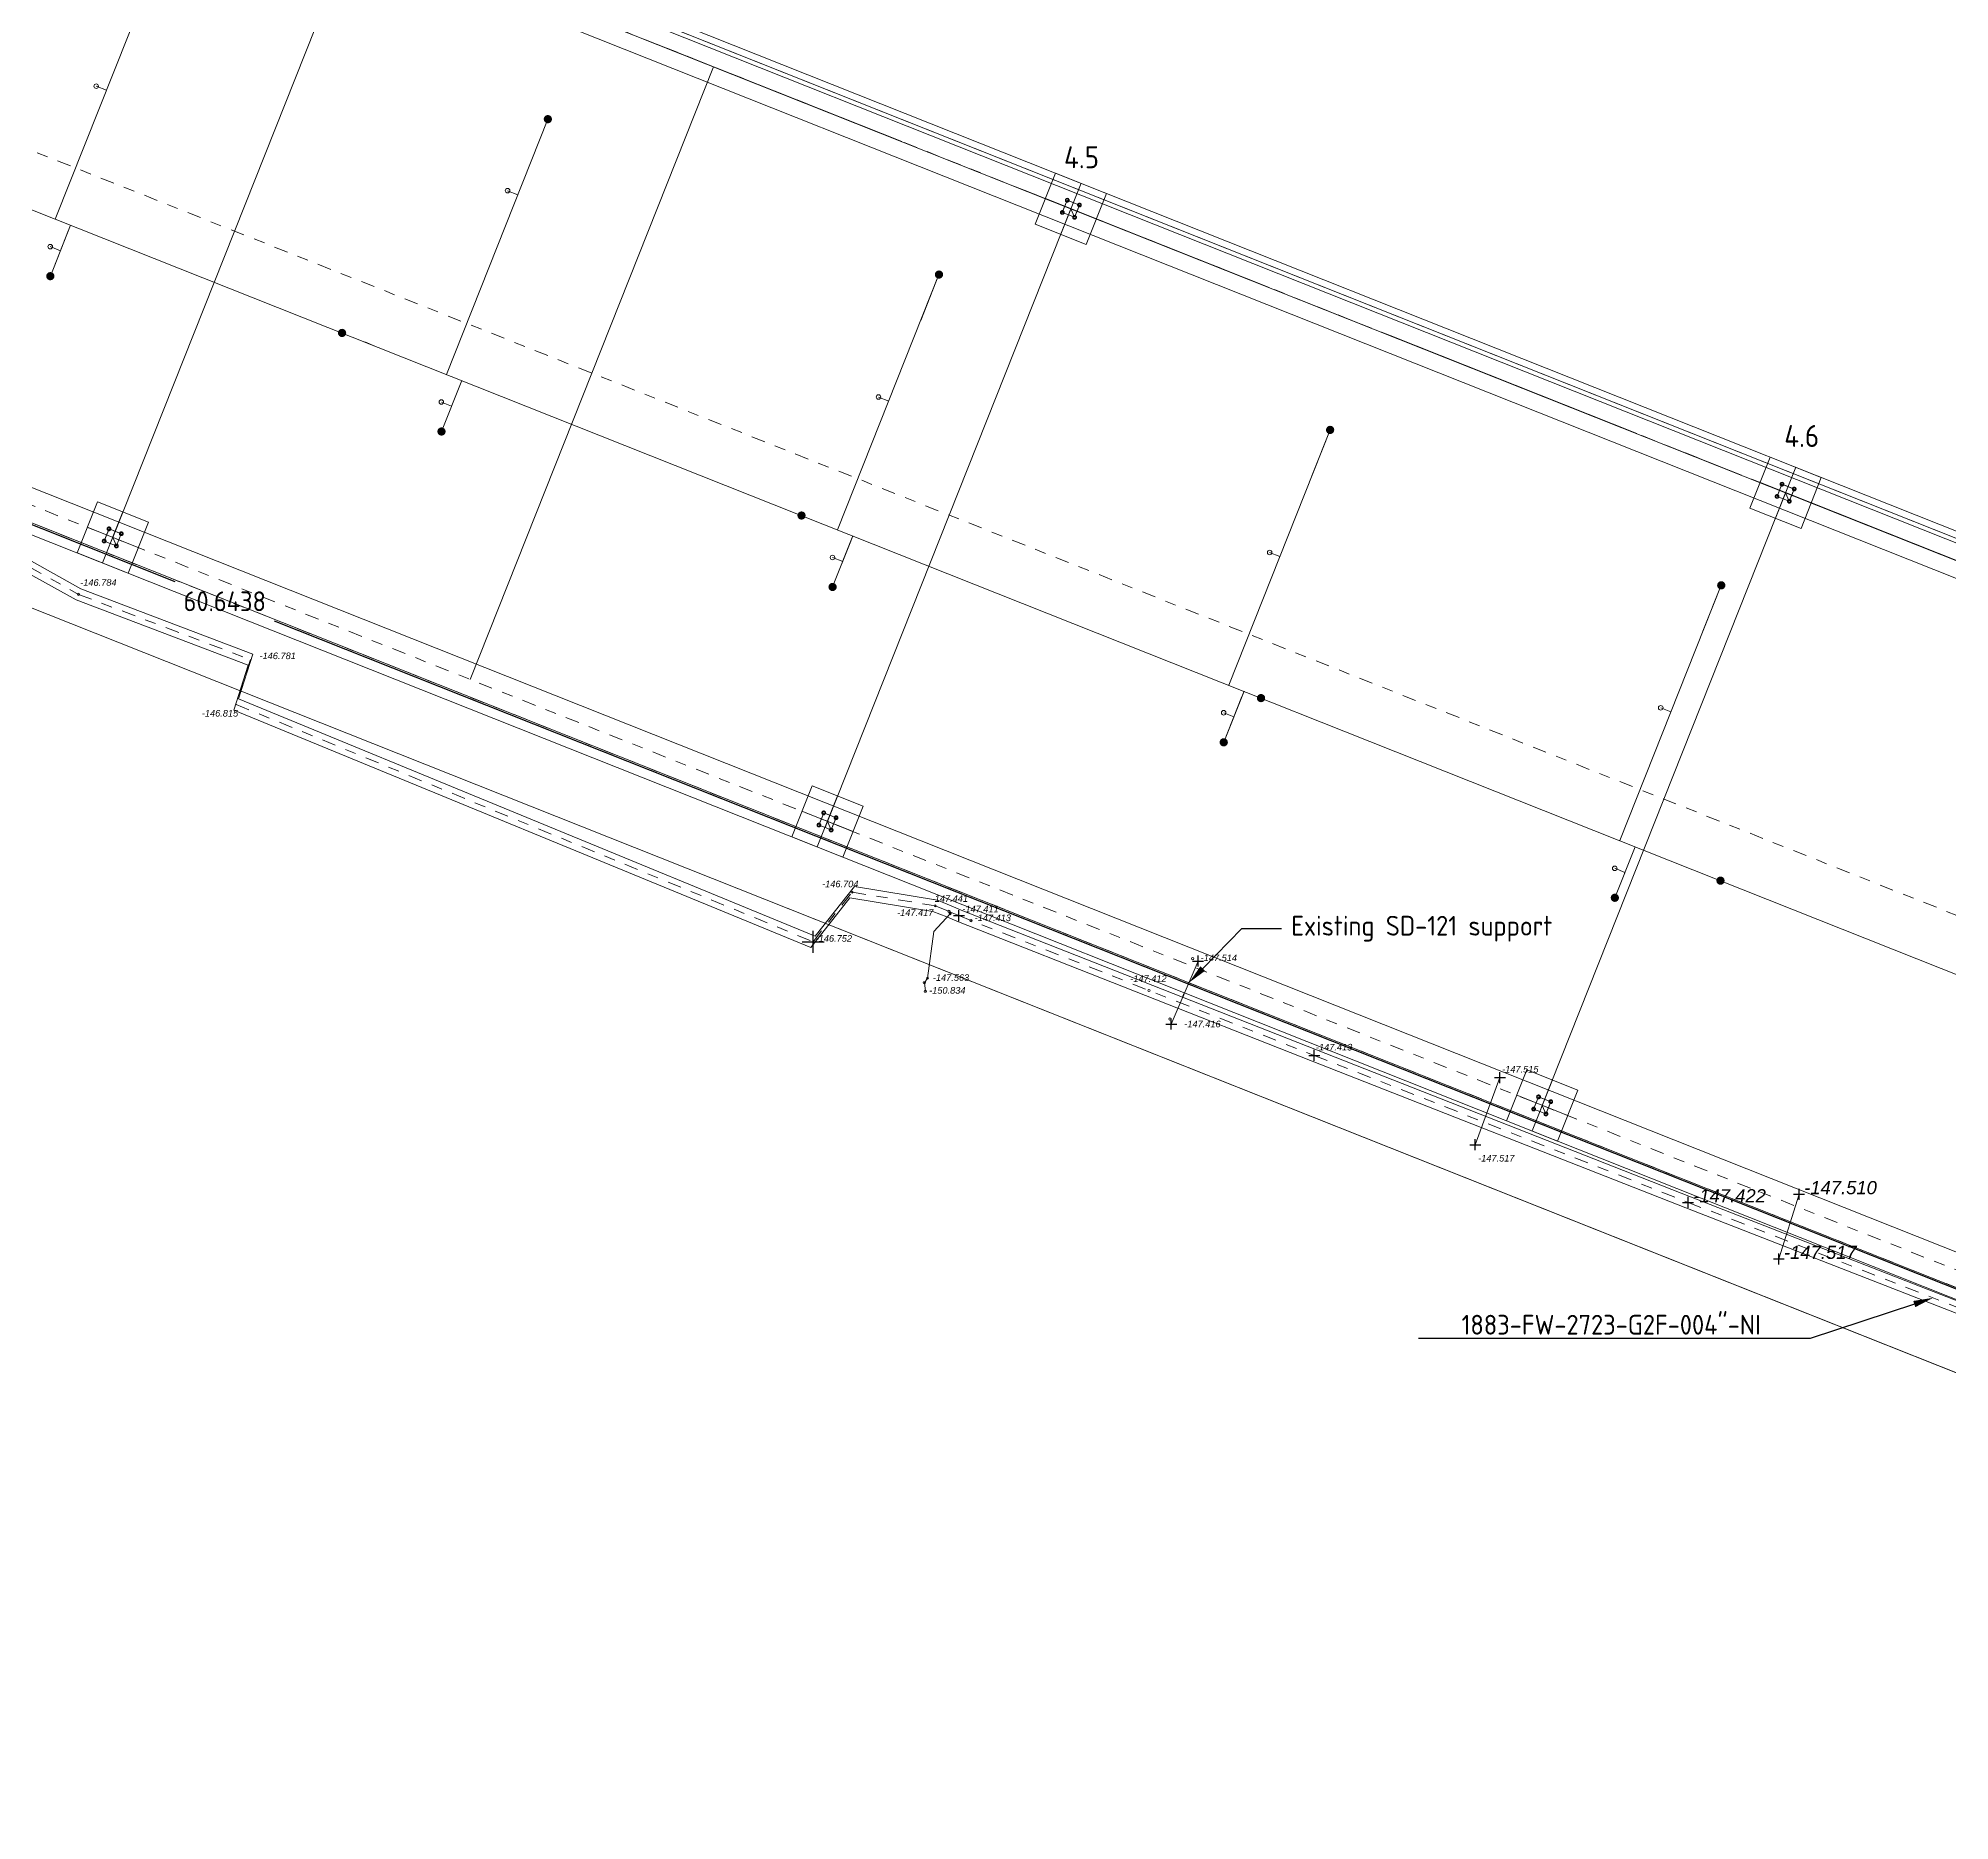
# Model space of a CAD drawing. Extents: x 651137 to 1302312, y 4767326 to 9534713.
# Drawn here: x 651168.53 to 651185.93, y 4767338.7 to 4767354.92 of the extents above; entities that cross this region are included whole.
import ezdxf
from ezdxf import colors
from ezdxf.entities.mleader import LeaderData, LeaderLine
from ezdxf.math import Vec2, Vec3

# ---------------------------------------------------------------- set-up
doc = ezdxf.new("R2010")
doc.units = 0
doc.header["$LTSCALE"] = 0.1
doc.header["$PDMODE"] = 33
doc.header["$PDSIZE"] = 0.02
for name, pattern in [('1', [0]), ('ACAD_ISO08W100', [36, 24, -3, 6, -3]), ('CENTER', [2, 1.25, -0.25, 0.25, -0.25])]:
    doc.linetypes.add(name, pattern=pattern)
for name, color, linetype in [('1', 7, 'Continuous'), ('Center line', 200, 'Continuous'), ('Fire water line', 1, '1'), ('picket', 7, 'Continuous'), ('Pipe support', 41, 'Continuous'), ('point', 3, 'Continuous'), ('PVC LINE', 7, '1'), ('SLAB', 7, 'Continuous'), ('SUPPORT LINE', 7, '1'), ('viewport', 7, '1'), ('Отметка', 7, 'Continuous')]:
    doc.layers.add(name, color=color, linetype=linetype)
doc.styles.add('Geocad', font='ariali.ttf', dxfattribs={"height": 0.12})
doc.styles.get("Standard").update_dxf_attribs({"font": 'isocp.shx'})
doc.dimstyles.get("Standard").update_dxf_attribs({"dimtxt": 0.18, "dimasz": 0.18, "dimexe": 0.18, "dimexo": 0.0625, "dimgap": 0.09, "dimtad": 0, "dimtih": 1, "dimtoh": 1, "dimdec": 4, "dimzin": 0, "dimdsep": 46, "dimtxsty": 'Standard', "dimcen": 0.09, "dimadec": 0, "dimazin": 0, "dimtfac": 1, "dimtdec": 4, "dimtofl": 0, "dimtmove": 0, "dimatfit": 3, "dimfxl": 1, "dimtolj": 1, "dimtzin": 0, "dimarcsym": 0})

# ---------------------------------------------------------------- blocks, each defined once
blk = doc.blocks.new('CROSS')
at = {"color": 0}
for p, q in [((-50, 0), (50, 0)), ((0, -50), (0, 50))]:
    blk.add_line(p, q, dxfattribs=at)
blk = doc.blocks.new('*D81')
at = {"layer": 'Defpoints', "color": 0, "transparency": 16777216}
for p in [(651142.054, 4767361.008), (651198.407, 4767338.603), (651198.412, 4767338.616)]:
    blk.add_point(p, dxfattribs=at)
at = {"layer": 'viewport', "color": 0, "lineweight": -2, "transparency": 16777216}
for p, q in [((651142.03, 4767360.95), (651141.982, 4767360.828)), ((651142.216, 4767360.929), (651169.775, 4767349.979)), ((651198.239, 4767338.669), (651170.681, 4767349.619)), ((651198.389, 4767338.558), (651198.34, 4767338.436))]:
    blk.add_line(p, q, dxfattribs=at)
at = {"layer": 'viewport', "color": 0, "transparency": 16777216}
for points in [[(651142.227, 4767360.957), (651142.205, 4767360.901), (651142.049, 4767360.996)], [(651198.25, 4767338.697), (651198.228, 4767338.642), (651198.407, 4767338.603)]]:
    blk.add_solid(points, dxfattribs=at)
at = {"layer": 'viewport', "color": 0, "transparency": 16777216, "insert": (651170.228, 4767349.799), "char_height": 0.18, "attachment_point": 5}
blk.add_mtext('\\A1;60.6438', dxfattribs=at)

msp = doc.modelspace()

# ---------------------------------------------------------------- hatches: boundary and pattern name
at = {"layer": 'Center line', "lineweight": 0}
h = msp.add_hatch(color=1, dxfattribs=at)
h.dxf.hatch_style = 1
edge = h.paths.add_edge_path()
edge.add_arc((651173.16871, 4767354.18708), 0.03782, 0, 360)
h = msp.add_hatch(color=1, dxfattribs=at)
h.dxf.hatch_style = 1
edge = h.paths.add_edge_path()
edge.add_arc((651168.64049, 4767352.75804), 0.03782, -43.338314, 316.661686, ccw=False)
h = msp.add_hatch(color=1, dxfattribs=at)
h.dxf.hatch_style = 1
edge = h.paths.add_edge_path()
edge.add_arc((651176.72856, 4767352.77265), 0.03782, 0, 360)
h = msp.add_hatch(color=1, dxfattribs=at)
h.dxf.hatch_style = 1
edge = h.paths.add_edge_path()
edge.add_arc((651171.29565, 4767352.24115), 0.03782, 0, 360)
h = msp.add_hatch(color=1, dxfattribs=at)
h.dxf.hatch_style = 1
edge = h.paths.add_edge_path()
edge.add_arc((651172.20056, 4767351.34416), 0.03782, -43.338314, 316.661686, ccw=False)
h = msp.add_hatch(color=1, dxfattribs=at)
h.dxf.hatch_style = 1
edge = h.paths.add_edge_path()
edge.add_arc((651180.28859, 4767351.35868), 0.03782, 0, 360)
h = msp.add_hatch(color=1, dxfattribs=at)
h.dxf.hatch_style = 1
edge = h.paths.add_edge_path()
edge.add_arc((651175.47764, 4767350.57954), 0.03782, 0, 360)
h = msp.add_hatch(color=1, dxfattribs=at)
h.dxf.hatch_style = 1
edge = h.paths.add_edge_path()
edge.add_arc((651175.7602, 4767349.92921), 0.03782, -43.338314, 316.661686, ccw=False)
h = msp.add_hatch(color=1, dxfattribs=at)
h.dxf.hatch_style = 1
edge = h.paths.add_edge_path()
edge.add_arc((651183.84847, 4767349.94434), 0.03782, 0, 360)
h = msp.add_hatch(color=1, dxfattribs=at)
h.dxf.hatch_style = 1
edge = h.paths.add_edge_path()
edge.add_arc((651179.65963, 4767348.91793), 0.03782, 0, 360)
h = msp.add_hatch(color=1, dxfattribs=at)
h.dxf.hatch_style = 1
edge = h.paths.add_edge_path()
edge.add_arc((651179.32032, 4767348.51548), 0.03782, -43.338314, 316.661686, ccw=False)
h = msp.add_hatch(color=1, dxfattribs=at)
h.dxf.hatch_style = 1
edge = h.paths.add_edge_path()
edge.add_arc((651183.84162, 4767347.25632), 0.03782, 0, 360)
h = msp.add_hatch(color=1, dxfattribs=at)
h.dxf.hatch_style = 1
edge = h.paths.add_edge_path()
edge.add_arc((651182.88003, 4767347.10071), 0.03782, -43.338314, 316.661686, ccw=False)

# ---------------------------------------------------------------- linework, layer by layer
at = {"linetype": 'ACAD_ISO08W100', "lineweight": 0}
msp.add_line((651150.73948, 4767364.1748), (651200.69771, 4767344.32501), dxfattribs=at)
at = {"color": 1, "lineweight": 0}
for p, q in [((651168.68573, 4767353.27814, -151.4), (651169.60887, 4767355.6015, -156.14572)), ((651172.2454, 4767351.86326, -151.4), (651173.16871, 4767354.18708, -157.29762)), ((651168.82517, 4767353.22274, -151.4), (651168.64049, 4767352.75804, -156.14572)), ((651168.80666, 4767353.17623, -156.14572), (651168.64049, 4767352.75804, -156.14572)), ((651175.80543, 4767350.4493, -151.4), (651176.72856, 4767352.77265, -158.44953)), ((651176.56241, 4767352.35445, -158.44953), (651176.72856, 4767352.77265, -158.44953)), ((651172.38502, 4767351.80832, -151.4), (651172.20056, 4767351.34416, -157.29762)), ((651179.36528, 4767349.03488, -151.4), (651180.28859, 4767351.35868, -159.60144)), ((651180.12243, 4767350.94047, -159.60144), (651180.28859, 4767351.35868, -159.60144)), ((651175.94485, 4767350.39391, -151.4), (651175.7602, 4767349.92921, -158.44953)), ((651175.92637, 4767350.3474, -158.44953), (651175.7602, 4767349.92921, -158.44953)), ((651182.92513, 4767347.62046, -151.4), (651183.84847, 4767349.94434, -160.75334)), ((651183.68232, 4767349.52613, -160.75334), (651183.84847, 4767349.94434, -160.75334)), ((651179.50482, 4767348.97969, -159.60144), (651179.32032, 4767348.51548, -159.60144)), ((651179.48649, 4767348.93368, -159.60144), (651179.32032, 4767348.51548, -159.60144)), ((651183.06453, 4767347.56507, -151.4), (651182.88003, 4767347.10071, -160.75334)), ((651183.0462, 4767347.5189, -160.75334), (651182.88003, 4767347.10071, -160.75334))]:
    msp.add_line(p, q, dxfattribs=at)
at = {"color": 1, "linetype": 'ACAD_ISO08W100', "lineweight": 0}
for p, q in [((651177.83687, 4767353.13925), (651178.0215, 4767353.60391)), ((651177.69685, 4767353.46389), (651178.16151, 4767353.27926)), ((651184.34218, 4767350.5545), (651184.52681, 4767351.01917)), ((651184.20217, 4767350.87915), (651184.66683, 4767350.69452)), ((651168.97604, 4767350.47265), (651169.44071, 4767350.28803)), ((651169.30069, 4767350.61267), (651169.11606, 4767350.148)), ((651175.806, 4767348.02793), (651175.62138, 4767347.56326)), ((651175.48136, 4767347.8879), (651175.94602, 4767347.70329)), ((651182.31131, 4767345.44318), (651182.12669, 4767344.97852)), ((651181.98667, 4767345.30316), (651182.45134, 4767345.11854))]:
    msp.add_line(p, q, dxfattribs=at)
at = {"lineweight": 0}
for p, q in [((651175.90812, 4767350.30135, -158.44953), (651175.94489, 4767350.39389, -151.4)), ((651179.41269, 4767348.74779, -159.60144), (651179.50499, 4767348.98012, -159.60144)), ((651179.46824, 4767348.88762, -159.60144), (651179.50499, 4767348.98012, -159.60144))]:
    msp.add_line(p, q, dxfattribs=at)
at = {"lineweight": 0, "flags": 128}
msp.add_lwpolyline([(651149.55242, 4767358.45921), (651149.36775, 4767357.99456), (651193.97566, 4767340.27059), (651196.37578, 4767346.31125), (651151.76787, 4767364.03521), (651149.55245, 4767358.45919)], dxfattribs=at)
at = {"lineweight": 0, "extrusion": (-4.522e-17, -1.1381e-16, -1), "elevation": 0, "flags": 128}
for points in [[(-651200.69775, 4767344.32499), (-651151.90789, 4767363.71056)], [(-651169.20834, 4767350.38035), (-651171.42384, 4767355.95633)], [(-651172.461, 4767349.08798), (-651174.67649, 4767354.66396)], [(-651177.83684, 4767353.13926), (-651178.02146, 4767353.60392)], [(-651177.69682, 4767353.4639), (-651178.16148, 4767353.27928)], [(-651175.71366, 4767347.79561), (-651177.92915, 4767353.37159)], [(-651184.34215, 4767350.55452), (-651184.52678, 4767351.01918)], [(-651184.20213, 4767350.87916), (-651184.6668, 4767350.69454)], [(-651182.21897, 4767345.21087), (-651184.43446, 4767350.78685)], [(-651168.97601, 4767350.47266), (-651169.44067, 4767350.28804)], [(-651169.11603, 4767350.14802), (-651169.30065, 4767350.61268)], [(-651175.62134, 4767347.56328), (-651175.80597, 4767348.02794)], [(-651175.48132, 4767347.88792), (-651175.94599, 4767347.7033)], [(-651182.12666, 4767344.97853), (-651182.31128, 4767345.4432)], [(-651181.98664, 4767345.30318), (-651182.4513, 4767345.11855)]]:
    msp.add_lwpolyline(points, dxfattribs=at)
for points in [[(-651177.6045, 4767353.23157), (-651177.78913, 4767353.69624), (-651178.25379, 4767353.51161), (-651178.06917, 4767353.04695)], [(-651177.92915, 4767353.37159), (-651177.90699, 4767353.31583), (-651177.85123, 4767353.33799), (-651177.89554, 4767353.44951), (-651178.00706, 4767353.4052), (-651177.96275, 4767353.29368)], [(-651184.10982, 4767350.64683), (-651184.29444, 4767351.11149), (-651184.75911, 4767350.92687), (-651184.57448, 4767350.4622)], [(-651184.43446, 4767350.78685), (-651184.41231, 4767350.73109), (-651184.35655, 4767350.75324), (-651184.40086, 4767350.86476), (-651184.51238, 4767350.82045), (-651184.46807, 4767350.70893)], [(-651168.8837, 4767350.24033), (-651169.06832, 4767350.705), (-651169.53299, 4767350.52037), (-651169.34836, 4767350.05571)], [(-651169.20834, 4767350.38035), (-651169.18619, 4767350.32459), (-651169.13043, 4767350.34675), (-651169.17474, 4767350.45827), (-651169.28626, 4767350.41396), (-651169.24195, 4767350.30244)], [(-651175.38901, 4767347.65559), (-651175.57364, 4767348.12025), (-651176.0383, 4767347.93563), (-651175.85368, 4767347.47096)], [(-651175.71366, 4767347.79561), (-651175.6915, 4767347.73985), (-651175.63574, 4767347.762), (-651175.68005, 4767347.87352), (-651175.79157, 4767347.82921), (-651175.74726, 4767347.71769)], [(-651181.89432, 4767345.07084), (-651182.07895, 4767345.53551), (-651182.54361, 4767345.35089), (-651182.35899, 4767344.88622)], [(-651182.21897, 4767345.21087), (-651182.19681, 4767345.15511), (-651182.14105, 4767345.17726), (-651182.18536, 4767345.28878), (-651182.29688, 4767345.24447), (-651182.25257, 4767345.13295)]]:
    msp.add_lwpolyline(points, close=True, dxfattribs=at)
at = {"color": 1, "linetype": 'ACAD_ISO08W100', "lineweight": 0}
for points in [[(651178.25383, 4767353.5116), (651177.78917, 4767353.69622), (651177.60454, 4767353.23156), (651178.0692, 4767353.04693), (651178.25383, 4767353.5116)], [(651177.87342, 4767353.39373), (651177.89558, 4767353.44949), (651177.95134, 4767353.42734)], [(651177.98494, 4767353.34942), (651178.0071, 4767353.40518), (651177.95134, 4767353.42734)], [(651177.87342, 4767353.39373), (651177.85127, 4767353.33797), (651177.90703, 4767353.31582)], [(651177.98494, 4767353.34942), (651177.96279, 4767353.29366), (651177.90703, 4767353.31582)], [(651184.75914, 4767350.92686), (651184.29448, 4767351.11148), (651184.10985, 4767350.64682), (651184.57451, 4767350.46219), (651184.75914, 4767350.92686)], [(651184.37874, 4767350.80899), (651184.35658, 4767350.75323), (651184.41234, 4767350.73107)], [(651184.37874, 4767350.80899), (651184.40089, 4767350.86475), (651184.45665, 4767350.8426)], [(651184.49026, 4767350.76468), (651184.51241, 4767350.82044), (651184.45665, 4767350.8426)], [(651169.3484, 4767350.05569), (651168.88373, 4767350.24031), (651169.06836, 4767350.70498), (651169.53302, 4767350.52036), (651169.3484, 4767350.05569)], [(651184.49026, 4767350.76468), (651184.4681, 4767350.70892), (651184.41234, 4767350.73107)], [(651169.15261, 4767350.40249), (651169.13046, 4767350.34673), (651169.18622, 4767350.32458)], [(651169.15262, 4767350.40249), (651169.17477, 4767350.45825), (651169.23053, 4767350.4361)], [(651169.26413, 4767350.35818), (651169.24198, 4767350.30242), (651169.18622, 4767350.32458)], [(651169.26413, 4767350.35818), (651169.28629, 4767350.41394), (651169.23053, 4767350.4361)], [(651175.85371, 4767347.47095), (651175.38905, 4767347.65557), (651175.57367, 4767348.12024), (651176.03833, 4767347.93562), (651175.85371, 4767347.47095)], [(651175.65793, 4767347.81775), (651175.68008, 4767347.87351), (651175.73584, 4767347.85136)], [(651175.76945, 4767347.77344), (651175.7916, 4767347.8292), (651175.73584, 4767347.85136)], [(651175.65793, 4767347.81775), (651175.63577, 4767347.76199), (651175.69153, 4767347.73983)], [(651175.76945, 4767347.77344), (651175.74729, 4767347.71768), (651175.69153, 4767347.73983)], [(651182.35902, 4767344.8862), (651181.89436, 4767345.07083), (651182.07898, 4767345.53549), (651182.54365, 4767345.35088), (651182.35902, 4767344.8862)], [(651182.16324, 4767345.23301), (651182.1854, 4767345.28877), (651182.24116, 4767345.26661)], [(651182.27476, 4767345.1887), (651182.29692, 4767345.24446), (651182.24116, 4767345.26661)], [(651182.16324, 4767345.23301), (651182.14109, 4767345.17725), (651182.19685, 4767345.15509)], [(651182.27476, 4767345.1887), (651182.25261, 4767345.13294), (651182.19685, 4767345.15509)]]:
    msp.add_lwpolyline(points, dxfattribs=at)
at = {"color": 1, "lineweight": 0}
for centre in [(651169.05831, 4767354.48666, -152.045), (651172.80231, 4767353.53583, -151.4), (651168.63976, 4767353.02696, -156.14572), (651176.178, 4767351.65782, -152.045), (651172.19958, 4767351.61247, -157.29762), (651175.7594, 4767350.19797, -158.44953), (651179.73785, 4767350.2434, -152.045), (651179.31975, 4767348.78471, -159.60144), (651183.2977, 4767348.82898, -152.045), (651182.87904, 4767347.36899, -160.75334)]:
    msp.add_circle(centre, 0.02064, dxfattribs=at)
at = {"color": 1, "linetype": 'ACAD_ISO08W100', "lineweight": 0}
for centre in [(651177.89558, 4767353.44949), (651178.0071, 4767353.40518), (651177.85127, 4767353.33797), (651177.96279, 4767353.29366), (651184.40089, 4767350.86475), (651184.51241, 4767350.82044), (651184.35658, 4767350.75323), (651184.4681, 4767350.70892), (651169.17477, 4767350.45825), (651169.13046, 4767350.34673), (651169.24198, 4767350.30242), (651169.28629, 4767350.41394), (651175.68008, 4767347.87351), (651175.63577, 4767347.76199), (651175.74729, 4767347.71768), (651175.7916, 4767347.8292), (651182.1854, 4767345.28877), (651182.29692, 4767345.24446), (651182.14109, 4767345.17725), (651182.25261, 4767345.13294)]:
    msp.add_circle(centre, 0.017, dxfattribs=at)
at = {"lineweight": 0, "extrusion": (-4.522e-17, -1.1381e-16, -1)}
for centre in [(-651177.89554, 4767353.44951), (-651178.00706, 4767353.4052), (-651177.85123, 4767353.33799), (-651177.96275, 4767353.29368), (-651184.40086, 4767350.86476), (-651184.51238, 4767350.82045), (-651184.35655, 4767350.75324), (-651184.46807, 4767350.70893), (-651169.17474, 4767350.45827), (-651169.13043, 4767350.34675), (-651169.24195, 4767350.30244), (-651169.28626, 4767350.41396), (-651175.68005, 4767347.87352), (-651175.63574, 4767347.762), (-651175.74726, 4767347.71769), (-651175.79157, 4767347.82921), (-651182.18536, 4767345.28878), (-651182.29688, 4767345.24447), (-651182.14105, 4767345.17726), (-651182.25257, 4767345.13295)]:
    msp.add_circle(centre, 0.012, dxfattribs=at)
at = {"color": 159, "lineweight": 0, "true_color": 0x22346e}
for centre in [(651171.29565, 4767352.24115, -151.4), (651175.47764, 4767350.57954, -151.4), (651179.65963, 4767348.91793, -151.4), (651183.84162, 4767347.25632, -151.4)]:
    msp.add_circle(centre, 0.02064, dxfattribs=at)
at = {"layer": '1', "color": 6, "lineweight": 0}
for p in [(651168.897, 4767349.862, -146.784), (651175.938, 4767347.152, -146.704), (651176.694, 4767347.027, -147.417), (651176.819, 4767346.977, -147.441), (651176.83, 4767346.955, -147.588), (651177.02, 4767346.893, -147.413), (651179.037, 4767346.547, -147.432), (651176.596, 4767346.327, -147.559), (651176.624, 4767346.369, -147.563), (651176.605, 4767346.25, -150.834), (651178.64, 4767346.257, -147.412), (651178.831, 4767345.997, -147.416)]:
    msp.add_point(p, dxfattribs=at)
at = {"layer": 'Center line', "linetype": 'CENTER', "lineweight": 0}
for p, q in [((651142.13131, 4767361.13881, -151.4), (651198.48225, 4767338.74901, -151.4)), ((651176.9103, 4767346.9379, -147.4113), (651180.144, 4767345.6661, -147.4113)), ((651180.144, 4767345.6661, -147.4113), (651183.5469, 4767344.3285, -147.4113)), ((651183.5469, 4767344.3285, -147.4113), (651186.13, 4767343.3219, -147.4113))]:
    msp.add_line(p, q, dxfattribs=at)
at = {"layer": 'Center line', "linetype": 'CENTER', "lineweight": 0, "elevation": -151.4, "flags": 128}
for points in [[(651141.059, 4767364.793), (651199.59, 4767341.537)], [(651150.73948, 4767364.1748), (651200.69775, 4767344.32499)]]:
    msp.add_lwpolyline(points, dxfattribs=at)
at = {"layer": 'Center line', "color": 1, "lineweight": 0, "elevation": -151.4, "flags": 128}
for points in [[(651151.09651, 4767364.23385), (651200.76717, 4767344.49971)], [(651151.69051, 4767363.99923), (651200.76717, 4767344.49971)], [(651149.92106, 4767360.73384), (651195.57037, 4767342.59618)]]:
    msp.add_lwpolyline(points, dxfattribs=at)
at = {"layer": 'Center line', "linetype": 'CENTER', "lineweight": 0}
msp.add_polyline3d([(651167.585, 4767350.417, -147.455), (651168.448, 4767350.112, -147.46), (651168.897, 4767349.862, -146.784), (651170.462, 4767349.268, -146.781), (651170.332, 4767348.86, -146.815), (651175.5828, 4767346.7006, -147.4061), (651175.938, 4767347.152, -146.704), (651176.694, 4767347.027, -147.417), (651176.819, 4767346.977, -147.441), (651176.9103, 4767346.9379, -147.4113)], dxfattribs=at)
at = {"layer": 'Fire water line', "linetype": 'Continuous', "lineweight": 0}
for p, q in [((651176.93061, 4767346.98901, -147.4113), (651180.16431, 4767345.71721, -147.4113)), ((651176.88999, 4767346.88679, -147.4113), (651180.12369, 4767345.61499, -147.4113)), ((651180.12369, 4767345.61499, -147.4113), (651183.52659, 4767344.27739, -147.4113)), ((651180.16431, 4767345.71721, -147.4113), (651183.56721, 4767344.37961, -147.4113)), ((651183.56721, 4767344.37961, -147.4113), (651186.15031, 4767343.37301, -147.4113)), ((651183.52659, 4767344.27739, -147.4113), (651186.10969, 4767343.27079, -147.4113))]:
    msp.add_line(p, q, dxfattribs=at)
for points, elevation in [([(651176.84187, 4767346.96721), (651176.83, 4767346.955), (651176.6828, 4767346.7951), (651176.624, 4767346.369), (651176.596, 4767346.327)], -147.4429), ([(651176.605, 4767346.25), (651176.596, 4767346.327), (651176.624, 4767346.369)], -150.834)]:
    msp.add_lwpolyline(points, dxfattribs=dict(at, elevation=elevation))
for points in [[(651167.60531, 4767350.46811, -147.455), (651168.46831, 4767350.16311, -147.46), (651168.91731, 4767349.91311, -146.784), (651170.48231, 4767349.31911, -146.781), (651170.35231, 4767348.91111, -146.815), (651175.60311, 4767346.75171, -147.4061), (651175.95831, 4767347.20311, -146.704), (651176.71431, 4767347.07811, -147.417), (651176.83931, 4767347.02811, -147.441), (651176.93061, 4767346.98901, -147.4113)], [(651167.56469, 4767350.36589, -147.455), (651168.42769, 4767350.06089, -147.46), (651168.87669, 4767349.81089, -146.784), (651170.44169, 4767349.21689, -146.781), (651170.31169, 4767348.80889, -146.815), (651175.56249, 4767346.64949, -147.4061), (651175.91769, 4767347.10089, -146.704), (651176.67369, 4767346.97589, -147.417), (651176.79869, 4767346.92589, -147.441), (651176.88999, 4767346.88679, -147.4113)]]:
    msp.add_polyline3d(points, dxfattribs=at)
at = {"layer": 'picket', "color": 3, "linetype": 'Continuous', "lineweight": 0}
for p, q in [((651142.20909, 4767361.26931), (651198.52245, 4767338.89444)), ((651142.05353, 4767361.00831), (651198.41168, 4767338.61564))]:
    msp.add_line(p, q, dxfattribs=at)
at = {"layer": 'picket', "linetype": 'CENTER', "lineweight": 0}
msp.add_line((651142.05365, 4767361.00851, 0), (651198.40501, 4767338.61854, 0), dxfattribs=at)
at = {"layer": 'picket', "color": 3, "linetype": 'Continuous', "lineweight": 0, "flags": 128}
for points in [[(651150.79487, 4767364.31421), (651200.73795, 4767344.47042)], [(651150.6841, 4767364.0354), (651200.62717, 4767344.19163)]]:
    msp.add_lwpolyline(points, dxfattribs=at)
at = {"layer": 'Pipe support', "color": 5, "lineweight": 0, "ltscale": 0.2}
for p, q in [((651169.15124, 4767354.44974, -152.045), (651169.05831, 4767354.48666, -152.045)), ((651172.89524, 4767353.4989, -151.4), (651172.80231, 4767353.53583, -151.4)), ((651168.73269, 4767352.99004, -156.14572), (651168.63976, 4767353.02696, -156.14572)), ((651171.5951, 4767352.12216, -157.29762), (651171.50216, 4767352.15908, -157.29762)), ((651172.29251, 4767351.57555, -157.29762), (651172.19958, 4767351.61247, -157.29762)), ((651176.27094, 4767351.62089, -152.045), (651176.178, 4767351.65782, -152.045)), ((651175.85233, 4767350.16105, -158.44953), (651175.7594, 4767350.19797, -158.44953)), ((651179.83079, 4767350.20647, -152.045), (651179.73785, 4767350.2434, -152.045)), ((651179.41269, 4767348.74779, -159.60144), (651179.31975, 4767348.78471, -159.60144)), ((651183.39064, 4767348.79205, -152.045), (651183.2977, 4767348.82898, -152.045)), ((651182.97197, 4767347.33206, -160.75334), (651182.87904, 4767347.36899, -160.75334))]:
    msp.add_line(p, q, dxfattribs=at)
at = {"layer": 'SLAB', "color": 4, "lineweight": 0}
for p in [(651169.91994, 4767349.16217), (651174.20819, 4767347.45833)]:
    msp.add_line(p, (651198.12871, 4767337.95407), dxfattribs=at)
at = {"layer": 'SLAB', "color": 4, "lineweight": 0, "flags": 128}
msp.add_lwpolyline([(651141.70132, 4767360.37422), (651169.91994, 4767349.16217)], dxfattribs=at)
at = {"layer": 'SUPPORT LINE', "color": 5, "lineweight": 0, "flags": 128}
for points, elevation in [([(651178.8432, 4767345.951), (651179.0869, 4767346.5238)], -147.5), ([(651181.6088, 4767344.8527), (651181.8336, 4767345.4643)], -147.5169), ([(651184.3725, 4767343.8136), (651184.5565, 4767344.4026)], -147.5169)]:
    msp.add_lwpolyline(points, dxfattribs=dict(at, elevation=elevation))
at = {"layer": 'viewport', "color": 40, "true_color": 0xf8d731}
msp.add_line((651178.94736, 4767346.19583, -147.4113), (651178.96105, 4767346.228, -147.44704), dxfattribs=at)

# ---------------------------------------------------------------- block references
at = {"layer": 'point', "color": 6, "lineweight": 0}
for p, xscale, yscale, zscale in [((651176.9103, 4767346.9379, -147.4113), 0.001, 0.001, 0.001), ((651175.5828, 4767346.7006, -146.7521), 0.002, 0.002, 0.002), ((651179.0869, 4767346.5238, -147.5139), 0.001, 0.001, 0.001), ((651178.8432, 4767345.951, -147.5), 0.001, 0.001, 0.001), ((651180.144, 4767345.6661, -147.4133), 0.001, 0.001, 0.001), ((651181.8336, 4767345.4643, -147.5154), 0.001, 0.001, 0.001), ((651181.6088, 4767344.8527, -147.5169), 0.001, 0.001, 0.001), ((651183.5469, 4767344.3285, -147.4221), 0.001, 0.001, 0.001), ((651184.5565, 4767344.4026, -147.5101), 0.001, 0.001, 0.001), ((651184.3725, 4767343.8136, -147.5169), 0.001, 0.001, 0.001)]:
    msp.add_blockref('CROSS', p, dxfattribs=dict(at, xscale=xscale, yscale=yscale, zscale=zscale))

# ---------------------------------------------------------------- texts
at = {"lineweight": 0, "char_height": 0.2, "attachment_point": 1}
for s, insert in [('4.5', (651177.86666, 4767353.94045, 152.69)), ('4.6', (651184.4217, 4767351.40344, 152.69))]:
    msp.add_mtext_dynamic_manual_height_columns(s, width=0.4281699, gutter_width=1, heights=[0], dxfattribs=dict(at, insert=insert))
at = {"layer": 'PVC LINE', "color": 6, "lineweight": 0, "style": 'Geocad'}
for s, height, p in [(' -147.411', 0.06, (651176.91763, 4767346.96816, -147.4113)), (' -147.514', 0.06, (651179.0869, 4767346.5238, -147.5139)), (' -147.413', 0.06, (651180.13609, 4767345.71089, -147.4133)), (' -147.515', 0.06, (651181.83075, 4767345.50981, -147.5154)), (' -147.517', 0.06, (651181.61244, 4767344.70002, -147.5169)), (' -147.422', 0.12, (651183.5469, 4767344.3285, -147.4221)), (' -147.510', 0.12, (651184.5565, 4767344.4026, -147.5101)), (' -147.517', 0.12, (651184.3725, 4767343.8136, -147.5169))]:
    msp.add_text(s, height=height, dxfattribs=at).set_placement(p)
at = {"layer": 'Отметка', "color": 6, "lineweight": 0, "style": 'Geocad'}
for s, p in [('-146.784', (651168.91224, 4767349.93979, -146.784)), ('-146.781', (651170.54413, 4767349.27258, -146.781)), ('-146.815', (651170.0192, 4767348.74999, -146.815)), ('-146.704', (651175.66451, 4767347.19634, -146.704)), ('-147.417', (651176.34722, 4767346.9354, -0.0049)), ('-147.441', (651176.66198, 4767347.06358, -0.0297)), ('-147.413', (651177.05294, 4767346.88807, -147.413)), (' -146.752', (651175.5828, 4767346.7006, -146.7521)), ('-150.834', (651176.63891, 4767346.22768, -150.834)), ('-147.563', (651176.67286, 4767346.34432, -147.563)), ('-147.412', (651178.46938, 4767346.33481, -147.412)), ('-147.416', (651178.9609, 4767345.922, -147.416))]:
    msp.add_text(s, height=0.06, dxfattribs=at).set_placement(p)

# ---------------------------------------------------------------- dimensions: what is measured, and where the dimension line sits
at = {"layer": 'viewport', "color": 5}
dim = msp.add_aligned_dim(p1=(651142.05353, 4767361.00831), p2=(651198.41168, 4767338.61564), distance=-0.01361, dimstyle='Standard', dxfattribs=at)
dim.commit()
dim.dimension.update_dxf_attribs({"geometry": '*D81', "text_midpoint": (651170.22758, 4767349.79933)})

# ---------------------------------------------------------------- leaders
at = {"layer": 'viewport', "lineweight": 0}
ml = msp.add_multileader_mtext('Standard', dxfattribs=at)
ml.set_content('Existing SD-121 support ', color=256)
ml.set_leader_properties()
ml.build(insert=Vec2(0, 0))
ml.multileader.update_dxf_attribs({"text_right_attachment_type": 6, "dogleg_length": 0.36, "arrow_head_size": 0.18})
ctx = ml.context
ctx.base_point, ctx.char_height, ctx.arrow_head_size, ctx.landing_gap_size, ctx.plane_origin = Vec3(651179.84463, 4767346.82073, 0), 0.18, 0.18, 0.09, Vec3(651179.00333, 4767346.32737, 0)
ctx.right_attachment = 6
notes = []
notes.append((ctx, [(0, (1, 1, 0), (651179.48463, 4767346.82073, 0), (1, 0), 0.36, [(0, [(651179.00333, 4767346.32737, 0)], 0, [])])]))
ctx.mtext.insert, ctx.mtext.flow_direction = Vec3(651179.93463, 4767346.93626, 0), 5
at = {"layer": 'viewport', "color": 1, "lineweight": 0}
ml = msp.add_multileader_mtext('Standard', dxfattribs=at)
ml.set_content('1883-FW-2723-G2F-004"-NI', color=1)
ml.set_leader_properties()
ml.build(insert=Vec2(0, 0))
ml.multileader.update_dxf_attribs({"text_right_attachment_type": 6, "dogleg_length": 0.36, "arrow_head_size": 0.18})
ctx = ml.context
ctx.base_point, ctx.char_height, ctx.arrow_head_size, ctx.landing_gap_size, ctx.plane_origin = Vec3(651181.14843, 4767343.21457, -147.4113), 0.18, 0.18, 0.09, Vec3(651185.77667, 4767343.45959, -147.4113)
ctx.right_attachment, ctx.text_align_type = 6, 2
notes.append((ctx, [(0, (1, 1, 0), (651184.65843, 4767343.08873, -147.4113), (-1, 0), 0.36, [(0, [(651185.77667, 4767343.45959, -147.4113)], 0, [])])]))
ctx.mtext.insert, ctx.mtext.alignment, ctx.mtext.flow_direction = Vec3(651184.20843, 4767343.30473, -147.4113), 3, 5
for ctx, leaders in notes:
    for number, flags, end, landing, length, lines in leaders:
        leader = LeaderData()
        leader.index, (leader.has_last_leader_line, leader.has_dogleg_vector, leader.attachment_direction) = number, flags
        leader.last_leader_point, leader.dogleg_vector, leader.dogleg_length = Vec3(end), Vec3(landing), length
        for number, points, colour, breaks in lines:
            line = LeaderLine()
            line.index, line.vertices, line.color, line.breaks = number, Vec3.list(points), colors.encode_raw_color(colour), breaks
            leader.lines.append(line)
        ctx.leaders.append(leader)

doc.saveas('drawing.dxf')
